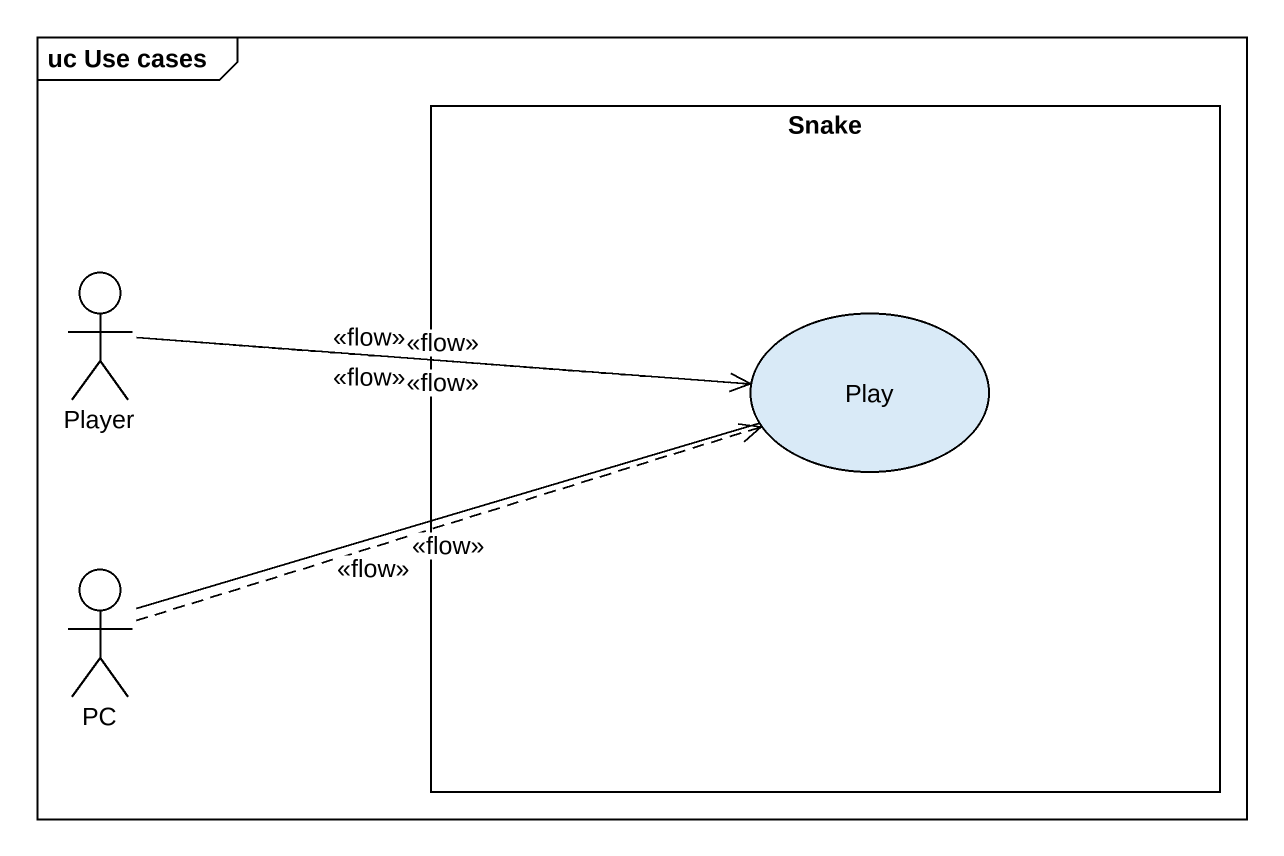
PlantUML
@startuml
mainframe uc Use cases
rectangle Snake {
  usecase Play
}
actor Player
actor PC
Player -right- Play
Player .right.> Play : <<flow>>
Player .right.> Play : <<flow>>
Player .right.> Play : <<flow>>
Player .right.> Play : <<flow>>
PC -right- Play
PC .right.> Play : <<flow>>
PC .right.> Play : <<flow>>
@enduml
